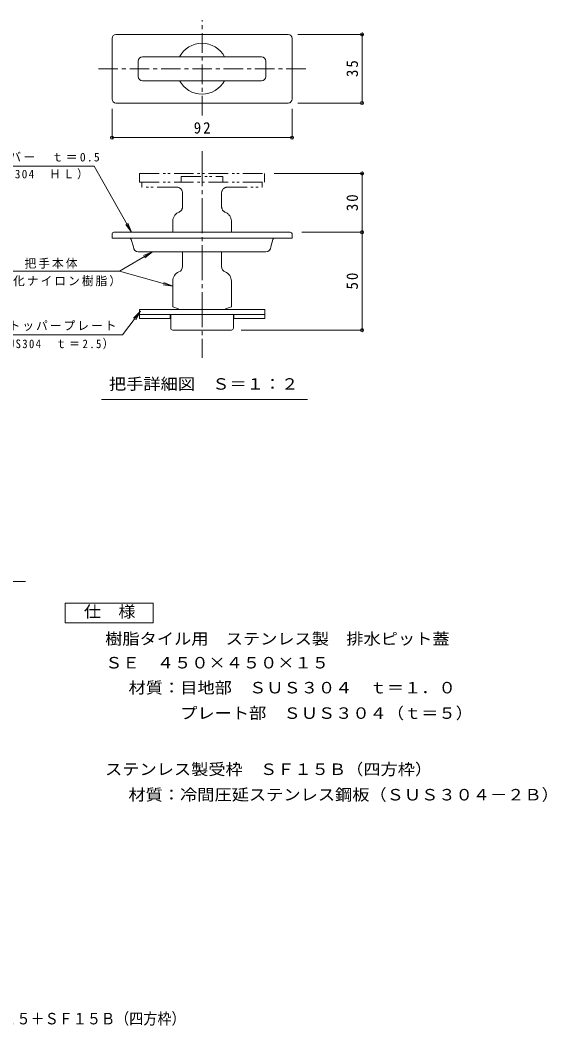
# Model space of a CAD drawing. Units: millimetres, scale not verified, with parts at other scales. Extents: x -299 to 257, y -275 to 239.
# Drawn here: x -12 to 257, y -275 to 239 of the extents above; entities that cross this region are included whole.
import ezdxf
from ezdxf.enums import TextEntityAlignment as Align

# ---------------------------------------------------------------- set-up
doc = ezdxf.new("R2010")
doc.units = ezdxf.units.MM
doc.header["$LTSCALE"] = 2
doc.header["$PDMODE"] = 32
doc.header["$PDSIZE"] = 1.6
for name, pattern in [('CHAIN1', [8, 5, -1, 1, -1]), ('CHAIN2', [12, 9, -1, 1, -1]), ('DOUBLE_CHAIN1', [8.8, 5, -1, 0.6, -0.6, 0.6, -1])]:
    doc.linetypes.add(name, pattern=pattern)
for name, color, linetype, lineweight in [('C-0', 3, 'Continuous', 9), ('C-4', 7, 'Continuous', 9), ('D-5', 7, 'Continuous', 9)]:
    doc.layers.add(name, color=color, linetype=linetype, lineweight=lineweight)
doc.layers.add('F-4_F-4ﾚｲﾔ', color=2, linetype='Continuous')
doc.styles.add('ＭＳ ゴシック', font='')
doc.styles.get('ＭＳ ゴシック').set_extended_font_data('MS Gothic')

msp = doc.modelspace()

# ---------------------------------------------------------------- linework, layer by layer
at = {"layer": 'C-0', "linetype": 'CHAIN1'}
for p, q in [((81.003, 190.131), (81.003, 238.766)), ((28.035, 213.931), (134.285, 213.931))]:
    msp.add_line(p, q, dxfattribs=at)
at = {"layer": 'C-0'}
for p, q in [((125.003, 231.432), (37.003, 231.432)), ((35.003, 198.432), (35.003, 229.432)), ((127.003, 198.432), (127.003, 229.432)), ((48.403, 210.032), (48.403, 217.832)), ((111.403, 220.031), (50.603, 220.031)), ((113.602, 210.032), (113.602, 217.832)), ((111.403, 207.832), (50.603, 207.832)), ((37.003, 196.432), (125.003, 196.432)), ((35.003, 129.532), (35.003, 127.432)), ((126.103, 130.432), (35.903, 130.432)), ((127.003, 129.532), (127.003, 127.432)), ((35.003, 127.432), (127.003, 127.432)), ((44.812, 126.709), (45.903, 122.932)), ((117.193, 126.709), (116.103, 122.932)), ((113.602, 120.432), (48.403, 120.432)), ((71.002, 112.932), (71.002, 120.432)), ((91.003, 112.932), (91.003, 120.432)), ((66.003, 105.532), (66.003, 92.332)), ((96.003, 105.516), (96.003, 92.332)), ((49.003, 90.932), (113.003, 90.932)), ((49.003, 90.932), (49.003, 86.432)), ((49.003, 88.432), (113.003, 88.432)), ((64.753, 88.432), (64.753, 86.432)), ((65.003, 81.432), (65.003, 88.432)), ((66.003, 92.332), (69.003, 91.232)), ((69.003, 91.232), (69.003, 90.932)), ((96.003, 92.332), (93.003, 91.232)), ((93.003, 91.232), (93.003, 90.932)), ((97.003, 81.432), (97.003, 88.432)), ((97.253, 88.432), (97.253, 86.432)), ((113.003, 90.932), (113.003, 86.432)), ((49.003, 86.432), (64.753, 86.432)), ((97.253, 86.432), (113.003, 86.432)), ((96.003, 80.432), (66.003, 80.432))]:
    msp.add_line(p, q, dxfattribs=at)
at = {"layer": 'C-0', "linetype": 'CHAIN2'}
msp.add_line((81.003, 171.901), (81.003, 66.315), dxfattribs=at)
at = {"layer": 'C-0', "linetype": 'DOUBLE_CHAIN1'}
for p, q in [((49.103, 160.432), (112.903, 160.432)), ((49.103, 160.432), (49.103, 155.932)), ((112.903, 160.432), (112.903, 155.932)), ((49.103, 155.932), (112.903, 155.932)), ((50.303, 155.932), (50.303, 153.432)), ((70.403, 158.932), (91.603, 158.932)), ((70.403, 158.932), (70.403, 155.932)), ((91.603, 158.932), (91.603, 155.932)), ((111.703, 155.932), (111.703, 153.432)), ((68.003, 153.432), (50.303, 153.432)), ((71.003, 143.432), (71.003, 150.432)), ((91.003, 143.432), (91.003, 150.432)), ((94.003, 153.432), (111.703, 153.432)), ((66.003, 136.032), (66.003, 130.432)), ((96.003, 136.016), (96.003, 130.432))]:
    msp.add_line(p, q, dxfattribs=at)
at = {"layer": 'C-0'}
for centre, radius, start, end in [((37.003, 229.432), 2, 90, 180), ((125.003, 229.432), 2, 0, 90), ((81.003, 213.931), 13, 27.9843, 152.0157), ((50.603, 217.832), 2.2, 90, 180), ((111.403, 217.832), 2.2, 0, 90), ((50.603, 210.032), 2.2, 180, 270), ((81.003, 213.931), 13, 207.9843, 332.0157), ((111.403, 210.032), 2.2, 270, 0), ((37.003, 198.432), 2, 180, 270), ((125.003, 198.432), 2, 270, 0), ((35.903, 129.532), 0.9, 90, 180), ((126.103, 129.532), 0.9, 0, 90), ((43.852, 126.432), 1, 16.1012, 90), ((118.154, 126.432), 1, 90, 163.8988), ((48.403, 122.932), 2.5, 180, 270), ((113.602, 122.932), 2.5, 270, 0), ((71.003, 105.516), 5, 112.02434, 180), ((68.003, 112.932), 3, 292.02405, 0), ((94.003, 112.932), 3, 180, 247.97595), ((91.003, 105.516), 5, 0, 67.97566), ((66.003, 81.432), 1, 180, 270), ((96.003, 81.432), 1, 270, 0)]:
    msp.add_arc(centre, radius, start, end, dxfattribs=at)
at = {"layer": 'C-0', "linetype": 'DOUBLE_CHAIN1'}
for centre, radius, start, end in [((68.003, 150.432), 3, 0, 90), ((94.003, 150.432), 3, 90, 180), ((71.002, 136.016), 5, 112.02371, 180), ((68.003, 143.432), 3, 292.02405, 0), ((94.003, 143.432), 3, 180, 247.97595), ((91.003, 136.016), 5, 0, 67.97629)]:
    msp.add_arc(centre, radius, start, end, dxfattribs=at)
at = {"layer": 'C-4'}
for p, q in [((130.003, 231.432), (163.343, 231.432)), ((162.743, 196.432), (162.743, 231.432)), ((130.003, 196.432), (163.343, 196.432)), ((35.003, 193.432), (35.003, 178.13)), ((127.003, 193.432), (127.003, 178.13)), ((35.003, 178.73), (127.003, 178.73)), ((-40.039, 164.142), (25.941, 164.142)), ((117.903, 160.432), (163.343, 160.432)), ((162.743, 80.432), (162.743, 160.432)), ((45.017, 130.432), (43.144, 135.068)), ((132.003, 130.432), (163.343, 130.432)), ((55.734, 120.432), (51.131, 118.479)), ((-28.014, 110.49), (38.852, 110.49)), ((66.003, 102.837), (61.408, 104.81)), ((49.549, 90.11), (46.038, 86.55)), ((-28.274, 77.963), (40.36, 77.963)), ((101.003, 80.432), (163.343, 80.432)), ((134.859, 45.057), (29.564, 45.057))]:
    msp.add_line(p, q, dxfattribs=at)
for points in [[(25.941, 164.142), (45.017, 130.432), (42.008, 134.425)], [(38.852, 110.49), (55.734, 120.432), (51.794, 117.354)], [(38.852, 110.49), (66.003, 102.837), (61.054, 103.554)], [(40.36, 77.963), (49.549, 90.11), (47.078, 85.762)]]:
    msp.add_lwpolyline(points, dxfattribs=at)
for p in [(162.743, 231.432), (162.743, 196.432), (35.003, 178.73), (127.003, 178.73), (162.743, 160.432), (162.743, 130.432), (162.743, 80.432)]:
    msp.add_point(p, dxfattribs=at)
at = {"layer": 'D-5', "color": 2}
for p, q in [((11.082, -59.005), (56.082, -59.005)), ((11.082, -69.005), (11.082, -59.005)), ((56.082, -59.005), (56.082, -69.005)), ((56.082, -69.005), (11.082, -69.005))]:
    msp.add_line(p, q, dxfattribs=at)
at = {"layer": 'D-5'}
msp.add_lwpolyline([(-110.942, -76.005), (-86.593, -48.029), (-9.252, -48.029)], dxfattribs=at)

# ---------------------------------------------------------------- texts
at = {"layer": 'C-4', "color": 2, "style": 'ＭＳ ゴシック', "width": 1.1}
msp.add_text('把手詳細図\u3000Ｓ＝１：２', height=5.865, dxfattribs=at).set_placement((33.415, 48.251), align=Align.BOTTOM_LEFT)
at = {"layer": 'C-4', "color": 2, "char_height": 5.865, "attachment_point": 7, "rotation": 90, "style": 'ＭＳ ゴシック'}
for s, insert in [('\\T1.27;\\W0.95;35', (160.743, 209.682)), ('\\T1.27;\\W0.95;30', (160.743, 141.182)), ('\\T1.27;\\W0.95;50', (160.743, 101.182))]:
    msp.add_mtext(s, dxfattribs=dict(at, insert=insert))
at = {"layer": 'C-4', "color": 2, "insert": (76.753, 180.73), "char_height": 5.865, "attachment_point": 7, "style": 'ＭＳ ゴシック'}
msp.add_mtext('\\T1.27;\\W0.95;92', dxfattribs=at)
at = {"layer": 'C-4', "char_height": 4.399, "attachment_point": 7, "style": 'ＭＳ ゴシック'}
for s, insert in [('\\T1.2;把手カバー\u3000ｔ＝0.5', (-39.075, 166.095)), ('\\T1.24;\\W0.95;（SUS304\u3000ＨＬ）', (-32.325, 157.357)), ('\\T1.17;把手本体', (-9.726, 111.799)), ('\\T1.17;（強化ナイロン樹脂）', (-29.605, 102.755)), ('\\T1.17;ストッパープレート', (-24.899, 80.018)), ('\\T1.27;\\W0.9;（SUS304\u3000ｔ＝2.5）', (-27.981, 70.641))]:
    msp.add_mtext(s, dxfattribs=dict(at, insert=insert))
at = {"layer": 'D-5', "color": 2, "style": 'ＭＳ ゴシック', "width": 1.1}
for s, p in [('仕\u3000様', (20.582, -68.005)), ('樹脂タイル用\u3000ステンレス製\u3000排水ピット蓋', (31.5, -81.9)), ('ＳＥ\u3000４５０×４５０×１５', (31.5, -94.121)), ('材質：目地部\u3000ＳＵＳ３０４\u3000ｔ＝１．０', (43.442, -106.865)), ('\u3000\u3000\u3000プレート部\u3000ＳＵＳ３０４（ｔ＝５）', (43.442, -119.865)), ('ステンレス製受枠\u3000ＳＦ１５Ｂ（四方枠）', (31.411, -148.542)), ('材質：冷間圧延ステンレス鋼板（ＳＵＳ３０４－２Ｂ）', (43.353, -161.542))]:
    msp.add_text(s, height=5.865, dxfattribs=at).set_placement(p, align=Align.BOTTOM_LEFT)
at = {"layer": 'F-4_F-4ﾚｲﾔ', "style": 'ＭＳ ゴシック', "width": 0.9}
msp.add_text('ＳＥ\u3000４５０×４５０×１５＋ＳＦ１５Ｂ（四方枠）', height=5.865, dxfattribs=at).set_placement((-100.196, -275.913), align=Align.BOTTOM_LEFT)

doc.saveas('drawing.dxf')
